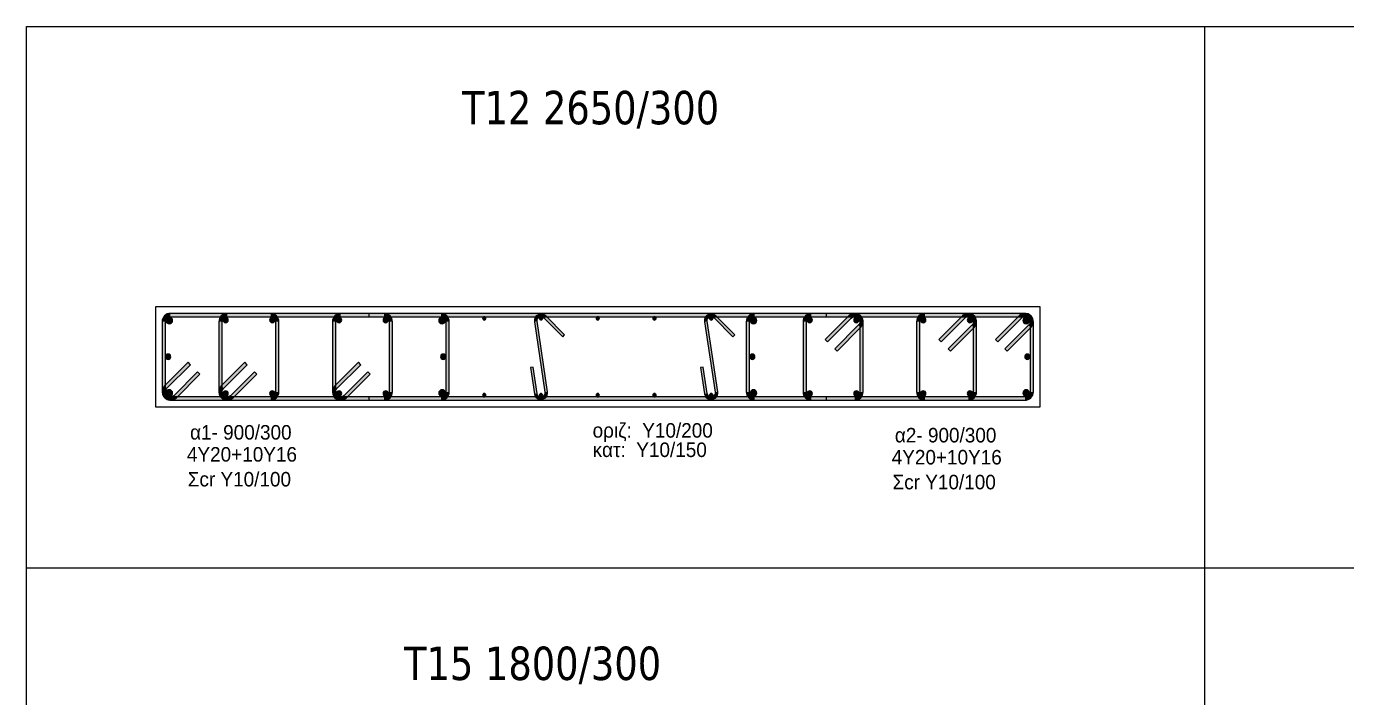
# Model space of a CAD drawing. Header units: millimetres. Extents: x -2171 to 1563, y -1758 to -1505.
# Drawn here: x 268.58 to 288.36, y -1600.3 to -1590.25 of the extents above; entities that cross this region are included whole.
import ezdxf

# ---------------------------------------------------------------- set-up
doc = ezdxf.new("R2010")
doc.units = ezdxf.units.MM
for name, color, linetype in [('-S_TEXT', 3, 'Continuous'), ('Col_Det', 7, 'Continuous'), ('Col_Det_Fill', 7, 'Continuous'), ('Geo_Col_Pro_1', 7, 'Continuous'), ('pinakaki', 153, 'Continuous')]:
    doc.layers.add(name, color=color, linetype=linetype)
doc.styles.add('S1Arl22_b_934_161', font='arial.ttf', dxfattribs={"width": 0.933629, "height": 0.002175})
doc.styles.get("Standard").update_dxf_attribs({"font": 'tahoma.ttf'})

msp = doc.modelspace()

# ---------------------------------------------------------------- hatches: boundary and pattern name
at = {"layer": 'Col_Det_Fill'}
for color, points in [(252, [(270.7422, -1594.5943), (270.7422, -1594.5443, 0.4142136), (270.6172, -1594.6693), (270.6672, -1594.6693, -0.4142136)]), (252, [(270.6672, -1594.6693), (270.6172, -1594.6693), (270.6172, -1595.7193), (270.6672, -1595.7193)]), (12, [(270.6745, -1594.6516, 0.4142136), (270.7245, -1594.7016, 0.4142136), (270.7745, -1594.6516, 0.4142136), (270.7245, -1594.6016, 0.4142136)]), (252, [(274.7922, -1594.5943), (274.7922, -1594.5443), (270.7422, -1594.5443), (270.7422, -1594.5943)]), (252, [(271.5922, -1594.5943), (271.5922, -1594.5443, 0.4142136), (271.4672, -1594.6693), (271.5172, -1594.6693, -0.4142136)]), (252, [(271.5172, -1594.6693), (271.4672, -1594.6693), (271.4672, -1595.7193), (271.5172, -1595.7193)]), (56, [(271.5274, -1594.6445, 0.4142136), (271.5674, -1594.6845, 0.4142136), (271.6074, -1594.6445, 0.4142136), (271.5674, -1594.6045, 0.4142136)]), (252, [(272.2422, -1594.5943), (272.2422, -1594.5443), (271.5922, -1594.5443), (271.5922, -1594.5943)]), (56, [(272.2269, -1594.6445, 0.4142136), (272.2669, -1594.6845, 0.4142136), (272.3069, -1594.6445, 0.4142136), (272.2669, -1594.6045, 0.4142136)]), (252, [(272.3172, -1594.6693), (272.3672, -1594.6693, 0.4142136), (272.2422, -1594.5443), (272.2422, -1594.5943, -0.4142136)]), (252, [(272.3172, -1595.7193), (272.3672, -1595.7193), (272.3672, -1594.6693), (272.3172, -1594.6693)]), (252, [(273.2922, -1594.5943), (273.2922, -1594.5443, 0.4142136), (273.1672, -1594.6693), (273.2172, -1594.6693, -0.4142136)]), (252, [(273.2172, -1594.6693), (273.1672, -1594.6693), (273.1672, -1595.7193), (273.2172, -1595.7193)]), (56, [(273.2274, -1594.6445, 0.4142136), (273.2674, -1594.6845, 0.4142136), (273.3074, -1594.6445, 0.4142136), (273.2674, -1594.6045, 0.4142136)]), (252, [(273.9422, -1594.5943), (273.9422, -1594.5443), (273.2922, -1594.5443), (273.2922, -1594.5943)]), (252, [(280.5687, -1594.5943), (280.5687, -1594.5443), (273.7156, -1594.5443), (273.7156, -1594.5943)]), (56, [(273.9269, -1594.6445, 0.4142136), (273.9669, -1594.6845, 0.4142136), (274.0069, -1594.6445, 0.4142136), (273.9669, -1594.6045, 0.4142136)]), (252, [(274.0172, -1594.6693), (274.0672, -1594.6693, 0.4142136), (273.9422, -1594.5443), (273.9422, -1594.5943, -0.4142136)]), (252, [(274.0172, -1595.7193), (274.0672, -1595.7193), (274.0672, -1594.6693), (274.0172, -1594.6693)]), (12, [(274.7598, -1594.6516, 0.4142136), (274.8098, -1594.7016, 0.4142136), (274.8598, -1594.6516, 0.4142136), (274.8098, -1594.6016, 0.4142136)]), (252, [(274.8672, -1594.6693), (274.9172, -1594.6693, 0.4142136), (274.7922, -1594.5443), (274.7922, -1594.5943, -0.4142136)]), (252, [(274.8672, -1595.7193), (274.9172, -1595.7193), (274.9172, -1594.6693), (274.8672, -1594.6693)]), (133, [(275.4176, -1594.6193, 0.4142136), (275.4426, -1594.6443, 0.4142136), (275.4676, -1594.6193, 0.4142136), (275.4426, -1594.5943, 0.4142136)]), (252, [(276.1935, -1594.6691), (276.233, -1594.6632, -0.7233449), (276.3348, -1594.6119), (276.3631, -1594.5836, 0.7233449)]), (252, [(276.3517, -1595.7254), (276.3912, -1595.7195), (276.233, -1594.6632), (276.1935, -1594.6691)]), (133, [(276.2674, -1594.6193, 0.4142136), (276.2924, -1594.6443, 0.4142136), (276.3174, -1594.6193, 0.4142136), (276.2924, -1594.5943, 0.4142136)]), (252, [(276.3631, -1594.5836), (276.3348, -1594.6119), (276.6176, -1594.8947), (276.6459, -1594.8664)]), (133, [(277.1172, -1594.6193, 0.4142136), (277.1422, -1594.6443, 0.4142136), (277.1672, -1594.6193, 0.4142136), (277.1422, -1594.5943, 0.4142136)]), (133, [(277.967, -1594.6193, 0.4142136), (277.992, -1594.6443, 0.4142136), (278.017, -1594.6193, 0.4142136), (277.992, -1594.5943, 0.4142136)]), (252, [(278.7429, -1594.6691), (278.7824, -1594.6632, -0.7233449), (278.8842, -1594.6119), (278.9125, -1594.5836, 0.7233449)]), (252, [(278.9011, -1595.7254), (278.9406, -1595.7195), (278.7824, -1594.6632), (278.7429, -1594.6691)]), (133, [(278.8168, -1594.6193, 0.4142136), (278.8418, -1594.6443, 0.4142136), (278.8668, -1594.6193, 0.4142136), (278.8418, -1594.5943, 0.4142136)]), (252, [(278.9125, -1594.5836), (278.8842, -1594.6119), (279.167, -1594.8947), (279.1953, -1594.8664)]), (252, [(279.4922, -1594.5943), (279.4922, -1594.5443, 0.4142136), (279.3672, -1594.6693), (279.4172, -1594.6693, -0.4142136)]), (252, [(279.4172, -1594.6693), (279.3672, -1594.6693), (279.3672, -1595.7193), (279.4172, -1595.7193)]), (12, [(279.5245, -1594.6516, 0.4142136), (279.4745, -1594.6016, 0.4142136), (279.4245, -1594.6516, 0.4142136), (279.4745, -1594.7016, 0.4142136)]), (252, [(283.5422, -1594.5943), (283.5422, -1594.5443), (279.4922, -1594.5443), (279.4922, -1594.5943)]), (252, [(280.3422, -1594.5943), (280.3422, -1594.5443, 0.4142136), (280.2172, -1594.6693), (280.2672, -1594.6693, -0.4142136)]), (252, [(280.2672, -1594.6693), (280.2172, -1594.6693), (280.2172, -1595.7193), (280.2672, -1595.7193)]), (56, [(280.3574, -1594.6445, 0.4142136), (280.3174, -1594.6045, 0.4142136), (280.2774, -1594.6445, 0.4142136), (280.3174, -1594.6845, 0.4142136)]), (252, [(280.9922, -1594.5943), (280.9922, -1594.5443), (280.3422, -1594.5443), (280.3422, -1594.5943)]), (252, [(280.9391, -1594.6163), (280.9038, -1594.5809), (280.5502, -1594.9345), (280.5856, -1594.9698)]), (252, [(281.0672, -1594.6693), (281.1172, -1594.6693, 0.6681786), (280.9038, -1594.5809), (280.9391, -1594.6163, -0.6681786)]), (56, [(281.0569, -1594.6445, 0.4142136), (281.0169, -1594.6045, 0.4142136), (280.9769, -1594.6445, 0.4142136), (281.0169, -1594.6845, 0.4142136)]), (252, [(281.0452, -1594.7223), (281.0805, -1594.7577, 0.6681786), (280.9922, -1594.5443), (280.9922, -1594.5943, -0.6681786)]), (252, [(281.0672, -1595.7193), (281.1172, -1595.7193), (281.1172, -1594.6693), (281.0672, -1594.6693)]), (252, [(282.0422, -1594.5943), (282.0422, -1594.5443, 0.4142136), (281.9172, -1594.6693), (281.9672, -1594.6693, -0.4142136)]), (252, [(281.9672, -1594.6693), (281.9172, -1594.6693), (281.9172, -1595.7193), (281.9672, -1595.7193)]), (56, [(282.0574, -1594.6445, 0.4142136), (282.0174, -1594.6045, 0.4142136), (281.9774, -1594.6445, 0.4142136), (282.0174, -1594.6845, 0.4142136)]), (252, [(282.6922, -1594.5943), (282.6922, -1594.5443), (282.0422, -1594.5443), (282.0422, -1594.5943)]), (252, [(282.6391, -1594.6163), (282.6038, -1594.5809), (282.2502, -1594.9345), (282.2856, -1594.9698)]), (252, [(282.7672, -1594.6693), (282.8172, -1594.6693, 0.6681786), (282.6038, -1594.5809), (282.6391, -1594.6163, -0.6681786)]), (56, [(282.7569, -1594.6445, 0.4142136), (282.7169, -1594.6045, 0.4142136), (282.6769, -1594.6445, 0.4142136), (282.7169, -1594.6845, 0.4142136)]), (252, [(282.7452, -1594.7223), (282.7805, -1594.7577, 0.6681786), (282.6922, -1594.5443), (282.6922, -1594.5943, -0.6681786)]), (252, [(282.7672, -1595.7193), (282.8172, -1595.7193), (282.8172, -1594.6693), (282.7672, -1594.6693)]), (252, [(283.4891, -1594.6163), (283.4538, -1594.5809), (283.1002, -1594.9345), (283.1356, -1594.9698)]), (252, [(283.6172, -1594.6693), (283.6672, -1594.6693, 0.6681786), (283.4538, -1594.5809), (283.4891, -1594.6163, -0.6681786)]), (12, [(283.6098, -1594.6516, 0.4142136), (283.5598, -1594.6016, 0.4142136), (283.5098, -1594.6516, 0.4142136), (283.5598, -1594.7016, 0.4142136)]), (252, [(283.5952, -1594.7223), (283.6305, -1594.7577, 0.6681786), (283.5422, -1594.5443), (283.5422, -1594.5943, -0.6681786)]), (252, [(283.6172, -1595.7193), (283.6672, -1595.7193), (283.6672, -1594.6693), (283.6172, -1594.6693)]), (252, [(280.6916, -1595.0759), (280.727, -1595.1112), (281.0805, -1594.7577), (281.0452, -1594.7223)]), (252, [(282.3916, -1595.0759), (282.427, -1595.1112), (282.7805, -1594.7577), (282.7452, -1594.7223)]), (252, [(283.2416, -1595.0759), (283.277, -1595.1112), (283.6305, -1594.7577), (283.5952, -1594.7223)]), (12, [(270.6672, -1595.1943, 0.4142136), (270.7072, -1595.2343, 0.4142136), (270.7472, -1595.1943, 0.4142136), (270.7072, -1595.1543, 0.4142136)]), (12, [(274.7872, -1595.1943, 0.4142136), (274.8272, -1595.2343, 0.4142136), (274.8672, -1595.1943, 0.4142136), (274.8272, -1595.1543, 0.4142136)]), (12, [(279.4972, -1595.1943, 0.4142136), (279.4572, -1595.1543, 0.4142136), (279.4172, -1595.1943, 0.4142136), (279.4572, -1595.2343, 0.4142136)]), (12, [(283.6172, -1595.1943, 0.4142136), (283.5772, -1595.1543, 0.4142136), (283.5372, -1595.1943, 0.4142136), (283.5772, -1595.2343, 0.4142136)]), (252, [(271.0427, -1595.3127), (271.0073, -1595.2773), (270.6538, -1595.6309), (270.6891, -1595.6663)]), (252, [(270.7952, -1595.7723), (270.8305, -1595.8077), (271.1841, -1595.4541), (271.1487, -1595.4188)]), (252, [(271.8927, -1595.3127), (271.8573, -1595.2773), (271.5038, -1595.6309), (271.5391, -1595.6663)]), (252, [(271.6452, -1595.7723), (271.6805, -1595.8077), (272.0341, -1595.4541), (271.9987, -1595.4188)]), (252, [(273.5927, -1595.3127), (273.5573, -1595.2773), (273.2038, -1595.6309), (273.2391, -1595.6663)]), (252, [(273.3452, -1595.7723), (273.3805, -1595.8077), (273.7341, -1595.4541), (273.6987, -1595.4188)]), (252, [(276.1738, -1595.3476), (276.1342, -1595.3535), (276.1935, -1595.7491), (276.233, -1595.7432)]), (252, [(278.7232, -1595.3476), (278.6836, -1595.3535), (278.7429, -1595.7491), (278.7824, -1595.7432)]), (252, [(270.6891, -1595.6663), (270.6538, -1595.6309, 0.6681786), (270.7422, -1595.8443), (270.7422, -1595.7943, -0.6681786)]), (252, [(271.5391, -1595.6663), (271.5038, -1595.6309, 0.6681786), (271.5922, -1595.8443), (271.5922, -1595.7943, -0.6681786)]), (252, [(273.2391, -1595.6663), (273.2038, -1595.6309, 0.6681786), (273.2922, -1595.8443), (273.2922, -1595.7943, -0.6681786)]), (252, [(270.6672, -1595.7193), (270.6172, -1595.7193, 0.6681786), (270.8305, -1595.8077), (270.7952, -1595.7723, -0.6681786)]), (12, [(270.6745, -1595.737, 0.4142136), (270.7245, -1595.787, 0.4142136), (270.7745, -1595.737, 0.4142136), (270.7245, -1595.687, 0.4142136)]), (252, [(270.7422, -1595.7943), (270.7422, -1595.8443), (274.7922, -1595.8443), (274.7922, -1595.7943)]), (252, [(271.5172, -1595.7193), (271.4672, -1595.7193, 0.6681786), (271.6805, -1595.8077), (271.6452, -1595.7723, -0.6681786)]), (56, [(271.5274, -1595.744, 0.4142136), (271.5674, -1595.784, 0.4142136), (271.6074, -1595.744, 0.4142136), (271.5674, -1595.704, 0.4142136)]), (252, [(271.5922, -1595.7943), (271.5922, -1595.8443), (272.2422, -1595.8443), (272.2422, -1595.7943)]), (56, [(272.2269, -1595.744, 0.4142136), (272.2669, -1595.784, 0.4142136), (272.3069, -1595.744, 0.4142136), (272.2669, -1595.704, 0.4142136)]), (252, [(272.2422, -1595.7943), (272.2422, -1595.8443, 0.4142136), (272.3672, -1595.7193), (272.3172, -1595.7193, -0.4142136)]), (252, [(273.2172, -1595.7193), (273.1672, -1595.7193, 0.6681786), (273.3805, -1595.8077), (273.3452, -1595.7723, -0.6681786)]), (56, [(273.2274, -1595.744, 0.4142136), (273.2674, -1595.784, 0.4142136), (273.3074, -1595.744, 0.4142136), (273.2674, -1595.704, 0.4142136)]), (252, [(273.2922, -1595.7943), (273.2922, -1595.8443), (273.9422, -1595.8443), (273.9422, -1595.7943)]), (252, [(273.7156, -1595.7943), (273.7156, -1595.8443), (280.5687, -1595.8443), (280.5687, -1595.7943)]), (56, [(273.9269, -1595.744, 0.4142136), (273.9669, -1595.784, 0.4142136), (274.0069, -1595.744, 0.4142136), (273.9669, -1595.704, 0.4142136)]), (252, [(273.9422, -1595.7943), (273.9422, -1595.8443, 0.4142136), (274.0672, -1595.7193), (274.0172, -1595.7193, -0.4142136)]), (12, [(274.7598, -1595.737, 0.4142136), (274.8098, -1595.787, 0.4142136), (274.8598, -1595.737, 0.4142136), (274.8098, -1595.687, 0.4142136)]), (252, [(274.7922, -1595.7943), (274.7922, -1595.8443, 0.4142136), (274.9172, -1595.7193), (274.8672, -1595.7193, -0.4142136)]), (133, [(275.4176, -1595.7693, 0.4142136), (275.4426, -1595.7943, 0.4142136), (275.4676, -1595.7693, 0.4142136), (275.4426, -1595.7443, 0.4142136)]), (252, [(276.233, -1595.7432), (276.1935, -1595.7491, 1), (276.3912, -1595.7195), (276.3517, -1595.7254, -1)]), (133, [(276.2674, -1595.7693, 0.4142136), (276.2924, -1595.7943, 0.4142136), (276.3174, -1595.7693, 0.4142136), (276.2924, -1595.7443, 0.4142136)]), (133, [(277.1172, -1595.7693, 0.4142136), (277.1422, -1595.7943, 0.4142136), (277.1672, -1595.7693, 0.4142136), (277.1422, -1595.7443, 0.4142136)]), (133, [(277.967, -1595.7693, 0.4142136), (277.992, -1595.7943, 0.4142136), (278.017, -1595.7693, 0.4142136), (277.992, -1595.7443, 0.4142136)]), (252, [(278.7824, -1595.7432), (278.7429, -1595.7491, 1), (278.9406, -1595.7195), (278.9011, -1595.7254, -1)]), (133, [(278.8168, -1595.7693, 0.4142136), (278.8418, -1595.7943, 0.4142136), (278.8668, -1595.7693, 0.4142136), (278.8418, -1595.7443, 0.4142136)]), (252, [(279.4172, -1595.7193), (279.3672, -1595.7193, 0.4142136), (279.4922, -1595.8443), (279.4922, -1595.7943, -0.4142136)]), (12, [(279.5245, -1595.737, 0.4142136), (279.4745, -1595.687, 0.4142136), (279.4245, -1595.737, 0.4142136), (279.4745, -1595.787, 0.4142136)]), (252, [(279.4922, -1595.7943), (279.4922, -1595.8443), (283.5422, -1595.8443), (283.5422, -1595.7943)]), (252, [(280.2672, -1595.7193), (280.2172, -1595.7193, 0.4142136), (280.3422, -1595.8443), (280.3422, -1595.7943, -0.4142136)]), (56, [(280.3574, -1595.744, 0.4142136), (280.3174, -1595.704, 0.4142136), (280.2774, -1595.744, 0.4142136), (280.3174, -1595.784, 0.4142136)]), (252, [(280.3422, -1595.7943), (280.3422, -1595.8443), (280.9922, -1595.8443), (280.9922, -1595.7943)]), (56, [(281.0569, -1595.744, 0.4142136), (281.0169, -1595.704, 0.4142136), (280.9769, -1595.744, 0.4142136), (281.0169, -1595.784, 0.4142136)]), (252, [(280.9922, -1595.7943), (280.9922, -1595.8443, 0.4142136), (281.1172, -1595.7193), (281.0672, -1595.7193, -0.4142136)]), (252, [(281.9672, -1595.7193), (281.9172, -1595.7193, 0.4142136), (282.0422, -1595.8443), (282.0422, -1595.7943, -0.4142136)]), (56, [(282.0574, -1595.744, 0.4142136), (282.0174, -1595.704, 0.4142136), (281.9774, -1595.744, 0.4142136), (282.0174, -1595.784, 0.4142136)]), (252, [(282.0422, -1595.7943), (282.0422, -1595.8443), (282.6922, -1595.8443), (282.6922, -1595.7943)]), (56, [(282.7569, -1595.744, 0.4142136), (282.7169, -1595.704, 0.4142136), (282.6769, -1595.744, 0.4142136), (282.7169, -1595.784, 0.4142136)]), (252, [(282.6922, -1595.7943), (282.6922, -1595.8443, 0.4142136), (282.8172, -1595.7193), (282.7672, -1595.7193, -0.4142136)]), (12, [(283.6098, -1595.737, 0.4142136), (283.5598, -1595.687, 0.4142136), (283.5098, -1595.737, 0.4142136), (283.5598, -1595.787, 0.4142136)]), (252, [(283.5422, -1595.7943), (283.5422, -1595.8443, 0.4142136), (283.6672, -1595.7193), (283.6172, -1595.7193, -0.4142136)])]:
    msp.add_hatch(color=color, dxfattribs=at).paths.add_polyline_path(points)

# ---------------------------------------------------------------- linework, layer by layer
at = {"layer": '-S_TEXT', "ltscale": 5}
msp.add_lwpolyline([(268.584, -1590.2497), (326.7315, -1590.2497), (326.7315, -1630.2944), (268.584, -1630.2944)], close=True, dxfattribs=at)
at = {"layer": 'Col_Det', "color": 7}
for points in [[(283.7672, -1594.4443), (270.5172, -1594.4443)], [(270.5172, -1594.4443), (270.5172, -1595.9443)], [(283.7672, -1595.9443), (283.7672, -1594.4443)], [(270.6172, -1594.6693), (270.6172, -1595.7193)], [(270.6672, -1595.7193), (270.6672, -1594.6693)], [(274.7922, -1594.5443), (270.7422, -1594.5443)], [(270.7422, -1594.5943), (274.7922, -1594.5943)], [(271.4672, -1594.6693), (271.4672, -1595.7193)], [(271.5172, -1595.7193), (271.5172, -1594.6693)], [(272.2422, -1594.5443), (271.5922, -1594.5443)], [(271.5922, -1594.5943), (272.2422, -1594.5943)], [(272.3172, -1594.6693), (272.3172, -1595.7193)], [(272.3672, -1595.7193), (272.3672, -1594.6693)], [(273.1672, -1594.6693), (273.1672, -1595.7193)], [(273.2172, -1595.7193), (273.2172, -1594.6693)], [(273.9422, -1594.5443), (273.2922, -1594.5443)], [(273.2922, -1594.5943), (273.9422, -1594.5943)], [(280.5687, -1594.5443), (273.7156, -1594.5443)], [(273.7156, -1594.5443), (273.7156, -1594.5943)], [(273.7156, -1594.5943), (280.5687, -1594.5943)], [(274.0172, -1594.6693), (274.0172, -1595.7193)], [(274.0672, -1595.7193), (274.0672, -1594.6693)], [(274.8672, -1594.6693), (274.8672, -1595.7193)], [(274.9172, -1595.7193), (274.9172, -1594.6693)], [(276.1935, -1594.6691), (276.3517, -1595.7254)], [(276.3912, -1595.7195), (276.233, -1594.6632)], [(276.3348, -1594.6119), (276.6176, -1594.8947)], [(276.6459, -1594.8664), (276.3631, -1594.5836)], [(278.7429, -1594.6691), (278.9011, -1595.7254)], [(278.9406, -1595.7195), (278.7824, -1594.6632)], [(278.8842, -1594.6119), (279.167, -1594.8947)], [(279.1953, -1594.8664), (278.9125, -1594.5836)], [(279.3672, -1594.6693), (279.3672, -1595.7193)], [(279.4172, -1595.7193), (279.4172, -1594.6693)], [(283.5422, -1594.5443), (279.4922, -1594.5443)], [(279.4922, -1594.5943), (283.5422, -1594.5943)], [(280.2172, -1594.6693), (280.2172, -1595.7193)], [(280.2672, -1595.7193), (280.2672, -1594.6693)], [(280.9922, -1594.5443), (280.3422, -1594.5443)], [(280.3422, -1594.5943), (280.9922, -1594.5943)], [(280.9038, -1594.5809), (280.5502, -1594.9345)], [(280.5687, -1594.5943), (280.5687, -1594.5443)], [(280.5856, -1594.9698), (280.9391, -1594.6163)], [(281.0672, -1594.6693), (281.0672, -1595.7193)], [(281.1172, -1595.7193), (281.1172, -1594.6693)], [(281.9172, -1594.6693), (281.9172, -1595.7193)], [(281.9672, -1595.7193), (281.9672, -1594.6693)], [(282.6922, -1594.5443), (282.0422, -1594.5443)], [(282.0422, -1594.5943), (282.6922, -1594.5943)], [(282.6038, -1594.5809), (282.2502, -1594.9345)], [(282.2856, -1594.9698), (282.6391, -1594.6163)], [(282.7672, -1594.6693), (282.7672, -1595.7193)], [(282.8172, -1595.7193), (282.8172, -1594.6693)], [(283.4538, -1594.5809), (283.1002, -1594.9345)], [(283.1356, -1594.9698), (283.4891, -1594.6163)], [(283.6172, -1594.6693), (283.6172, -1595.7193)], [(283.6672, -1595.7193), (283.6672, -1594.6693)], [(276.6176, -1594.8947), (276.6459, -1594.8664)], [(279.167, -1594.8947), (279.1953, -1594.8664)], [(281.0452, -1594.7223), (280.6916, -1595.0759)], [(280.727, -1595.1112), (281.0805, -1594.7577)], [(282.7452, -1594.7223), (282.3916, -1595.0759)], [(282.427, -1595.1112), (282.7805, -1594.7577)], [(283.5952, -1594.7223), (283.2416, -1595.0759)], [(283.277, -1595.1112), (283.6305, -1594.7577)], [(280.5502, -1594.9345), (280.5856, -1594.9698)], [(282.2502, -1594.9345), (282.2856, -1594.9698)], [(283.1002, -1594.9345), (283.1356, -1594.9698)], [(280.6916, -1595.0759), (280.727, -1595.1112)], [(282.3916, -1595.0759), (282.427, -1595.1112)], [(283.2416, -1595.0759), (283.277, -1595.1112)], [(271.0073, -1595.2773), (270.6538, -1595.6309)], [(270.6891, -1595.6663), (271.0427, -1595.3127)], [(271.1487, -1595.4188), (270.7952, -1595.7723)], [(270.8305, -1595.8077), (271.1841, -1595.4541)], [(271.0427, -1595.3127), (271.0073, -1595.2773)], [(271.1841, -1595.4541), (271.1487, -1595.4188)], [(271.8573, -1595.2773), (271.5038, -1595.6309)], [(271.5391, -1595.6663), (271.8927, -1595.3127)], [(271.9987, -1595.4188), (271.6452, -1595.7723)], [(271.6805, -1595.8077), (272.0341, -1595.4541)], [(271.8927, -1595.3127), (271.8573, -1595.2773)], [(272.0341, -1595.4541), (271.9987, -1595.4188)], [(273.5573, -1595.2773), (273.2038, -1595.6309)], [(273.2391, -1595.6663), (273.5927, -1595.3127)], [(273.6987, -1595.4188), (273.3452, -1595.7723)], [(273.3805, -1595.8077), (273.7341, -1595.4541)], [(273.5927, -1595.3127), (273.5573, -1595.2773)], [(273.7341, -1595.4541), (273.6987, -1595.4188)], [(276.1738, -1595.3476), (276.1342, -1595.3535)], [(276.1342, -1595.3535), (276.1935, -1595.7491)], [(276.233, -1595.7432), (276.1738, -1595.3476)], [(278.7232, -1595.3476), (278.6836, -1595.3535)], [(278.6836, -1595.3535), (278.7429, -1595.7491)], [(278.7824, -1595.7432), (278.7232, -1595.3476)], [(274.7922, -1595.7943), (270.7422, -1595.7943)], [(270.7422, -1595.8443), (274.7922, -1595.8443)], [(272.2422, -1595.7943), (271.5922, -1595.7943)], [(271.5922, -1595.8443), (272.2422, -1595.8443)], [(273.9422, -1595.7943), (273.2922, -1595.7943)], [(273.2922, -1595.8443), (273.9422, -1595.8443)], [(273.7156, -1595.7943), (273.7156, -1595.8443)], [(280.5687, -1595.7943), (273.7156, -1595.7943)], [(273.7156, -1595.8443), (280.5687, -1595.8443)], [(283.5422, -1595.7943), (279.4922, -1595.7943)], [(279.4922, -1595.8443), (283.5422, -1595.8443)], [(280.9922, -1595.7943), (280.3422, -1595.7943)], [(280.3422, -1595.8443), (280.9922, -1595.8443)], [(280.5687, -1595.8443), (280.5687, -1595.7943)], [(282.6922, -1595.7943), (282.0422, -1595.7943)], [(282.0422, -1595.8443), (282.6922, -1595.8443)], [(270.5172, -1595.9443), (283.7672, -1595.9443)]]:
    msp.add_lwpolyline(points, dxfattribs=at)
for points in [[(270.7422, -1594.5443, 0.4142136), (270.6172, -1594.6693)], [(270.6672, -1594.6693, -0.4142136), (270.7422, -1594.5943, -0.4142136)], [(270.7245, -1594.6016, 0.4142136), (270.6745, -1594.6516, 0.4142136)], [(270.6745, -1594.6516, 0.4142136), (270.7245, -1594.7016, 0.4142136)], [(270.7745, -1594.6516, 0.4142136), (270.7245, -1594.6016, 0.4142136)], [(270.7245, -1594.7016, 0.4142136), (270.7745, -1594.6516, 0.4142136)], [(271.5922, -1594.5443, 0.4142136), (271.4672, -1594.6693)], [(271.5172, -1594.6693, -0.4142136), (271.5922, -1594.5943, -0.4142136)], [(271.5674, -1594.6045, 0.4142136), (271.5274, -1594.6445, 0.4142136)], [(271.5274, -1594.6445, 0.4142136), (271.5674, -1594.6845, 0.4142136)], [(271.6074, -1594.6445, 0.4142136), (271.5674, -1594.6045, 0.4142136)], [(271.5674, -1594.6845, 0.4142136), (271.6074, -1594.6445, 0.4142136)], [(272.2669, -1594.6045, 0.4142136), (272.2269, -1594.6445, 0.4142136)], [(272.2269, -1594.6445, 0.4142136), (272.2669, -1594.6845, 0.4142136)], [(272.3672, -1594.6693, 0.4142136), (272.2422, -1594.5443)], [(272.2422, -1594.5943, -0.4142136), (272.3172, -1594.6693, -0.4142136)], [(272.3069, -1594.6445, 0.4142136), (272.2669, -1594.6045, 0.4142136)], [(272.2669, -1594.6845, 0.4142136), (272.3069, -1594.6445, 0.4142136)], [(273.2922, -1594.5443, 0.4142136), (273.1672, -1594.6693)], [(273.2172, -1594.6693, -0.4142136), (273.2922, -1594.5943, -0.4142136)], [(273.2674, -1594.6045, 0.4142136), (273.2274, -1594.6445, 0.4142136)], [(273.2274, -1594.6445, 0.4142136), (273.2674, -1594.6845, 0.4142136)], [(273.3074, -1594.6445, 0.4142136), (273.2674, -1594.6045, 0.4142136)], [(273.2674, -1594.6845, 0.4142136), (273.3074, -1594.6445, 0.4142136)], [(273.9669, -1594.6045, 0.4142136), (273.9269, -1594.6445, 0.4142136)], [(273.9269, -1594.6445, 0.4142136), (273.9669, -1594.6845, 0.4142136)], [(274.0672, -1594.6693, 0.4142136), (273.9422, -1594.5443)], [(273.9422, -1594.5943, -0.4142136), (274.0172, -1594.6693, -0.4142136)], [(274.0069, -1594.6445, 0.4142136), (273.9669, -1594.6045, 0.4142136)], [(273.9669, -1594.6845, 0.4142136), (274.0069, -1594.6445, 0.4142136)], [(274.8098, -1594.6016, 0.4142136), (274.7598, -1594.6516, 0.4142136)], [(274.7598, -1594.6516, 0.4142136), (274.8098, -1594.7016, 0.4142136)], [(274.9172, -1594.6693, 0.4142136), (274.7922, -1594.5443)], [(274.7922, -1594.5943, -0.4142136), (274.8672, -1594.6693, -0.4142136)], [(274.8598, -1594.6516, 0.4142136), (274.8098, -1594.6016, 0.4142136)], [(274.8098, -1594.7016, 0.4142136), (274.8598, -1594.6516, 0.4142136)], [(275.4426, -1594.5943, 0.4142136), (275.4176, -1594.6193, 0.4142136)], [(275.4176, -1594.6193, 0.4142136), (275.4426, -1594.6443, 0.4142136)], [(275.4676, -1594.6193, 0.4142136), (275.4426, -1594.5943, 0.4142136)], [(275.4426, -1594.6443, 0.4142136), (275.4676, -1594.6193, 0.4142136)], [(276.3631, -1594.5836, 0.7233449), (276.1935, -1594.6691, 0.7233449)], [(276.233, -1594.6632, -0.7233449), (276.3348, -1594.6119)], [(276.2924, -1594.5943, 0.4142136), (276.2674, -1594.6193, 0.4142136)], [(276.2674, -1594.6193, 0.4142136), (276.2924, -1594.6443, 0.4142136)], [(276.3174, -1594.6193, 0.4142136), (276.2924, -1594.5943, 0.4142136)], [(276.2924, -1594.6443, 0.4142136), (276.3174, -1594.6193, 0.4142136)], [(277.1422, -1594.5943, 0.4142136), (277.1172, -1594.6193, 0.4142136)], [(277.1172, -1594.6193, 0.4142136), (277.1422, -1594.6443, 0.4142136)], [(277.1672, -1594.6193, 0.4142136), (277.1422, -1594.5943, 0.4142136)], [(277.1422, -1594.6443, 0.4142136), (277.1672, -1594.6193, 0.4142136)], [(277.992, -1594.5943, 0.4142136), (277.967, -1594.6193, 0.4142136)], [(277.967, -1594.6193, 0.4142136), (277.992, -1594.6443, 0.4142136)], [(278.017, -1594.6193, 0.4142136), (277.992, -1594.5943, 0.4142136)], [(277.992, -1594.6443, 0.4142136), (278.017, -1594.6193, 0.4142136)], [(278.9125, -1594.5836, 0.7233449), (278.7429, -1594.6691, 0.7233449)], [(278.7824, -1594.6632, -0.7233449), (278.8842, -1594.6119)], [(278.8418, -1594.5943, 0.4142136), (278.8168, -1594.6193, 0.4142136)], [(278.8168, -1594.6193, 0.4142136), (278.8418, -1594.6443, 0.4142136)], [(278.8668, -1594.6193, 0.4142136), (278.8418, -1594.5943, 0.4142136)], [(278.8418, -1594.6443, 0.4142136), (278.8668, -1594.6193, 0.4142136)], [(279.4922, -1594.5443, 0.4142136), (279.3672, -1594.6693)], [(279.4172, -1594.6693, -0.4142136), (279.4922, -1594.5943, -0.4142136)], [(279.4745, -1594.6016, 0.4142136), (279.4245, -1594.6516, 0.4142136)], [(279.4245, -1594.6516, 0.4142136), (279.4745, -1594.7016, 0.4142136)], [(279.5245, -1594.6516, 0.4142136), (279.4745, -1594.6016, 0.4142136)], [(279.4745, -1594.7016, 0.4142136), (279.5245, -1594.6516, 0.4142136)], [(280.3422, -1594.5443, 0.4142136), (280.2172, -1594.6693)], [(280.2672, -1594.6693, -0.4142136), (280.3422, -1594.5943, -0.4142136)], [(280.3174, -1594.6045, 0.4142136), (280.2774, -1594.6445, 0.4142136)], [(280.2774, -1594.6445, 0.4142136), (280.3174, -1594.6845, 0.4142136)], [(280.3574, -1594.6445, 0.4142136), (280.3174, -1594.6045, 0.4142136)], [(280.3174, -1594.6845, 0.4142136), (280.3574, -1594.6445, 0.4142136)], [(281.1172, -1594.6693, 0.6681786), (280.9038, -1594.5809)], [(280.9391, -1594.6163, -0.6681786), (281.0672, -1594.6693, -0.6681786)], [(281.0169, -1594.6045, 0.4142136), (280.9769, -1594.6445, 0.4142136)], [(280.9769, -1594.6445, 0.4142136), (281.0169, -1594.6845, 0.4142136)], [(281.0805, -1594.7577, 0.6681786), (280.9922, -1594.5443)], [(280.9922, -1594.5943, -0.6681786), (281.0452, -1594.7223, -0.6681786)], [(281.0569, -1594.6445, 0.4142136), (281.0169, -1594.6045, 0.4142136)], [(281.0169, -1594.6845, 0.4142136), (281.0569, -1594.6445, 0.4142136)], [(282.0422, -1594.5443, 0.4142136), (281.9172, -1594.6693)], [(281.9672, -1594.6693, -0.4142136), (282.0422, -1594.5943, -0.4142136)], [(282.0174, -1594.6045, 0.4142136), (281.9774, -1594.6445, 0.4142136)], [(281.9774, -1594.6445, 0.4142136), (282.0174, -1594.6845, 0.4142136)], [(282.0574, -1594.6445, 0.4142136), (282.0174, -1594.6045, 0.4142136)], [(282.0174, -1594.6845, 0.4142136), (282.0574, -1594.6445, 0.4142136)], [(282.8172, -1594.6693, 0.6681786), (282.6038, -1594.5809)], [(282.6391, -1594.6163, -0.6681786), (282.7672, -1594.6693, -0.6681786)], [(282.7169, -1594.6045, 0.4142136), (282.6769, -1594.6445, 0.4142136)], [(282.6769, -1594.6445, 0.4142136), (282.7169, -1594.6845, 0.4142136)], [(282.7805, -1594.7577, 0.6681786), (282.6922, -1594.5443)], [(282.6922, -1594.5943, -0.6681786), (282.7452, -1594.7223, -0.6681786)], [(282.7569, -1594.6445, 0.4142136), (282.7169, -1594.6045, 0.4142136)], [(282.7169, -1594.6845, 0.4142136), (282.7569, -1594.6445, 0.4142136)], [(283.6672, -1594.6693, 0.6681786), (283.4538, -1594.5809)], [(283.4891, -1594.6163, -0.6681786), (283.6172, -1594.6693, -0.6681786)], [(283.5598, -1594.6016, 0.4142136), (283.5098, -1594.6516, 0.4142136)], [(283.5098, -1594.6516, 0.4142136), (283.5598, -1594.7016, 0.4142136)], [(283.6305, -1594.7577, 0.6681786), (283.5422, -1594.5443)], [(283.5422, -1594.5943, -0.6681786), (283.5952, -1594.7223, -0.6681786)], [(283.6098, -1594.6516, 0.4142136), (283.5598, -1594.6016, 0.4142136)], [(283.5598, -1594.7016, 0.4142136), (283.6098, -1594.6516, 0.4142136)], [(270.7072, -1595.1543, 0.4142136), (270.6672, -1595.1943, 0.4142136)], [(270.6672, -1595.1943, 0.4142136), (270.7072, -1595.2343, 0.4142136)], [(270.7472, -1595.1943, 0.4142136), (270.7072, -1595.1543, 0.4142136)], [(270.7072, -1595.2343, 0.4142136), (270.7472, -1595.1943, 0.4142136)], [(274.8272, -1595.1543, 0.4142136), (274.7872, -1595.1943, 0.4142136)], [(274.7872, -1595.1943, 0.4142136), (274.8272, -1595.2343, 0.4142136)], [(274.8672, -1595.1943, 0.4142136), (274.8272, -1595.1543, 0.4142136)], [(274.8272, -1595.2343, 0.4142136), (274.8672, -1595.1943, 0.4142136)], [(279.4572, -1595.1543, 0.4142136), (279.4172, -1595.1943, 0.4142136)], [(279.4172, -1595.1943, 0.4142136), (279.4572, -1595.2343, 0.4142136)], [(279.4972, -1595.1943, 0.4142136), (279.4572, -1595.1543, 0.4142136)], [(279.4572, -1595.2343, 0.4142136), (279.4972, -1595.1943, 0.4142136)], [(283.5772, -1595.1543, 0.4142136), (283.5372, -1595.1943, 0.4142136)], [(283.5372, -1595.1943, 0.4142136), (283.5772, -1595.2343, 0.4142136)], [(283.6172, -1595.1943, 0.4142136), (283.5772, -1595.1543, 0.4142136)], [(283.5772, -1595.2343, 0.4142136), (283.6172, -1595.1943, 0.4142136)], [(270.6538, -1595.6309, 0.6681786), (270.7422, -1595.8443)], [(270.7422, -1595.7943, -0.6681786), (270.6891, -1595.6663, -0.6681786)], [(271.5038, -1595.6309, 0.6681786), (271.5922, -1595.8443)], [(271.5922, -1595.7943, -0.6681786), (271.5391, -1595.6663, -0.6681786)], [(273.2038, -1595.6309, 0.6681786), (273.2922, -1595.8443)], [(273.2922, -1595.7943, -0.6681786), (273.2391, -1595.6663, -0.6681786)], [(270.6172, -1595.7193, 0.6681786), (270.8305, -1595.8077)], [(270.7952, -1595.7723, -0.6681786), (270.6672, -1595.7193, -0.6681786)], [(270.7245, -1595.687, 0.4142136), (270.6745, -1595.737, 0.4142136)], [(270.6745, -1595.737, 0.4142136), (270.7245, -1595.787, 0.4142136)], [(270.7745, -1595.737, 0.4142136), (270.7245, -1595.687, 0.4142136)], [(270.7245, -1595.787, 0.4142136), (270.7745, -1595.737, 0.4142136)], [(271.4672, -1595.7193, 0.6681786), (271.6805, -1595.8077)], [(271.6452, -1595.7723, -0.6681786), (271.5172, -1595.7193, -0.6681786)], [(271.5674, -1595.704, 0.4142136), (271.5274, -1595.744, 0.4142136)], [(271.5274, -1595.744, 0.4142136), (271.5674, -1595.784, 0.4142136)], [(271.6074, -1595.744, 0.4142136), (271.5674, -1595.704, 0.4142136)], [(271.5674, -1595.784, 0.4142136), (271.6074, -1595.744, 0.4142136)], [(272.2669, -1595.704, 0.4142136), (272.2269, -1595.744, 0.4142136)], [(272.2269, -1595.744, 0.4142136), (272.2669, -1595.784, 0.4142136)], [(272.2422, -1595.8443, 0.4142136), (272.3672, -1595.7193)], [(272.3172, -1595.7193, -0.4142136), (272.2422, -1595.7943, -0.4142136)], [(272.3069, -1595.744, 0.4142136), (272.2669, -1595.704, 0.4142136)], [(272.2669, -1595.784, 0.4142136), (272.3069, -1595.744, 0.4142136)], [(273.1672, -1595.7193, 0.6681786), (273.3805, -1595.8077)], [(273.3452, -1595.7723, -0.6681786), (273.2172, -1595.7193, -0.6681786)], [(273.2674, -1595.704, 0.4142136), (273.2274, -1595.744, 0.4142136)], [(273.2274, -1595.744, 0.4142136), (273.2674, -1595.784, 0.4142136)], [(273.3074, -1595.744, 0.4142136), (273.2674, -1595.704, 0.4142136)], [(273.2674, -1595.784, 0.4142136), (273.3074, -1595.744, 0.4142136)], [(273.9669, -1595.704, 0.4142136), (273.9269, -1595.744, 0.4142136)], [(273.9269, -1595.744, 0.4142136), (273.9669, -1595.784, 0.4142136)], [(273.9422, -1595.8443, 0.4142136), (274.0672, -1595.7193)], [(274.0172, -1595.7193, -0.4142136), (273.9422, -1595.7943, -0.4142136)], [(274.0069, -1595.744, 0.4142136), (273.9669, -1595.704, 0.4142136)], [(273.9669, -1595.784, 0.4142136), (274.0069, -1595.744, 0.4142136)], [(274.8098, -1595.687, 0.4142136), (274.7598, -1595.737, 0.4142136)], [(274.7598, -1595.737, 0.4142136), (274.8098, -1595.787, 0.4142136)], [(274.7922, -1595.8443, 0.4142136), (274.9172, -1595.7193)], [(274.8672, -1595.7193, -0.4142136), (274.7922, -1595.7943, -0.4142136)], [(274.8598, -1595.737, 0.4142136), (274.8098, -1595.687, 0.4142136)], [(274.8098, -1595.787, 0.4142136), (274.8598, -1595.737, 0.4142136)], [(275.4426, -1595.7443, 0.4142136), (275.4176, -1595.7693, 0.4142136)], [(275.4176, -1595.7693, 0.4142136), (275.4426, -1595.7943, 0.4142136)], [(275.4676, -1595.7693, 0.4142136), (275.4426, -1595.7443, 0.4142136)], [(275.4426, -1595.7943, 0.4142136), (275.4676, -1595.7693, 0.4142136)], [(276.1935, -1595.7491, 1), (276.3912, -1595.7195)], [(276.3517, -1595.7254, -1), (276.233, -1595.7432, -1)], [(276.2924, -1595.7443, 0.4142136), (276.2674, -1595.7693, 0.4142136)], [(276.2674, -1595.7693, 0.4142136), (276.2924, -1595.7943, 0.4142136)], [(276.3174, -1595.7693, 0.4142136), (276.2924, -1595.7443, 0.4142136)], [(276.2924, -1595.7943, 0.4142136), (276.3174, -1595.7693, 0.4142136)], [(277.1422, -1595.7443, 0.4142136), (277.1172, -1595.7693, 0.4142136)], [(277.1172, -1595.7693, 0.4142136), (277.1422, -1595.7943, 0.4142136)], [(277.1672, -1595.7693, 0.4142136), (277.1422, -1595.7443, 0.4142136)], [(277.1422, -1595.7943, 0.4142136), (277.1672, -1595.7693, 0.4142136)], [(277.992, -1595.7443, 0.4142136), (277.967, -1595.7693, 0.4142136)], [(277.967, -1595.7693, 0.4142136), (277.992, -1595.7943, 0.4142136)], [(278.017, -1595.7693, 0.4142136), (277.992, -1595.7443, 0.4142136)], [(277.992, -1595.7943, 0.4142136), (278.017, -1595.7693, 0.4142136)], [(278.7429, -1595.7491, 1), (278.9406, -1595.7195)], [(278.9011, -1595.7254, -1), (278.7824, -1595.7432, -1)], [(278.8418, -1595.7443, 0.4142136), (278.8168, -1595.7693, 0.4142136)], [(278.8168, -1595.7693, 0.4142136), (278.8418, -1595.7943, 0.4142136)], [(278.8668, -1595.7693, 0.4142136), (278.8418, -1595.7443, 0.4142136)], [(278.8418, -1595.7943, 0.4142136), (278.8668, -1595.7693, 0.4142136)], [(279.3672, -1595.7193, 0.4142136), (279.4922, -1595.8443)], [(279.4922, -1595.7943, -0.4142136), (279.4172, -1595.7193, -0.4142136)], [(279.4745, -1595.687, 0.4142136), (279.4245, -1595.737, 0.4142136)], [(279.4245, -1595.737, 0.4142136), (279.4745, -1595.787, 0.4142136)], [(279.5245, -1595.737, 0.4142136), (279.4745, -1595.687, 0.4142136)], [(279.4745, -1595.787, 0.4142136), (279.5245, -1595.737, 0.4142136)], [(280.2172, -1595.7193, 0.4142136), (280.3422, -1595.8443)], [(280.3422, -1595.7943, -0.4142136), (280.2672, -1595.7193, -0.4142136)], [(280.3174, -1595.704, 0.4142136), (280.2774, -1595.744, 0.4142136)], [(280.2774, -1595.744, 0.4142136), (280.3174, -1595.784, 0.4142136)], [(280.3574, -1595.744, 0.4142136), (280.3174, -1595.704, 0.4142136)], [(280.3174, -1595.784, 0.4142136), (280.3574, -1595.744, 0.4142136)], [(281.0169, -1595.704, 0.4142136), (280.9769, -1595.744, 0.4142136)], [(280.9769, -1595.744, 0.4142136), (281.0169, -1595.784, 0.4142136)], [(280.9922, -1595.8443, 0.4142136), (281.1172, -1595.7193)], [(281.0672, -1595.7193, -0.4142136), (280.9922, -1595.7943, -0.4142136)], [(281.0569, -1595.744, 0.4142136), (281.0169, -1595.704, 0.4142136)], [(281.0169, -1595.784, 0.4142136), (281.0569, -1595.744, 0.4142136)], [(281.9172, -1595.7193, 0.4142136), (282.0422, -1595.8443)], [(282.0422, -1595.7943, -0.4142136), (281.9672, -1595.7193, -0.4142136)], [(282.0174, -1595.704, 0.4142136), (281.9774, -1595.744, 0.4142136)], [(281.9774, -1595.744, 0.4142136), (282.0174, -1595.784, 0.4142136)], [(282.0574, -1595.744, 0.4142136), (282.0174, -1595.704, 0.4142136)], [(282.0174, -1595.784, 0.4142136), (282.0574, -1595.744, 0.4142136)], [(282.7169, -1595.704, 0.4142136), (282.6769, -1595.744, 0.4142136)], [(282.6769, -1595.744, 0.4142136), (282.7169, -1595.784, 0.4142136)], [(282.6922, -1595.8443, 0.4142136), (282.8172, -1595.7193)], [(282.7672, -1595.7193, -0.4142136), (282.6922, -1595.7943, -0.4142136)], [(282.7569, -1595.744, 0.4142136), (282.7169, -1595.704, 0.4142136)], [(282.7169, -1595.784, 0.4142136), (282.7569, -1595.744, 0.4142136)], [(283.5598, -1595.687, 0.4142136), (283.5098, -1595.737, 0.4142136)], [(283.5098, -1595.737, 0.4142136), (283.5598, -1595.787, 0.4142136)], [(283.5422, -1595.8443, 0.4142136), (283.6672, -1595.7193)], [(283.6172, -1595.7193, -0.4142136), (283.5422, -1595.7943, -0.4142136)], [(283.6098, -1595.737, 0.4142136), (283.5598, -1595.687, 0.4142136)], [(283.5598, -1595.787, 0.4142136), (283.6098, -1595.737, 0.4142136)]]:
    msp.add_lwpolyline(points, format="xyb", dxfattribs=at)
at = {"layer": 'Geo_Col_Pro_1', "color": 4, "linetype": 'Continuous', "ltscale": 0.5}
for p, q in [((286.2328, -1590.2497), (286.2328, -1610.5817)), ((268.584, -1598.3514), (326.7315, -1598.3514))]:
    msp.add_line(p, q, dxfattribs=at)

# ---------------------------------------------------------------- texts
at = {"layer": 'Col_Det', "color": 7, "style": 'S1Arl22_b_934_161', "width": 0.933629}
for s, p in [(' α1- 900/300', (270.9573, -1596.4337)), ('οριζ:  Y10/200', (277.0653, -1596.4049)), (' α2- 900/300', (281.5143, -1596.4765)), ('4Y20+10Y16', (270.9888, -1596.7633)), ('κατ:  Y10/150', (277.0653, -1596.6949)), ('4Y20+10Y16', (281.5458, -1596.8061)), ('Σcr Y10/100', (271.0006, -1597.1358)), ('Σcr Y10/100', (281.5577, -1597.1786))]:
    msp.add_text(s, height=0.2175, dxfattribs=at).set_placement(p)
at = {"layer": 'pinakaki', "color": 1, "width": 0.933629}
for s, p in [('Τ12 2650/300', (275.1102, -1591.7142)), ('Τ15 1800/300 ', (274.2413, -1600.0324))]:
    msp.add_text(s, height=0.5, dxfattribs=at).set_placement(p)

doc.saveas('drawing.dxf')
